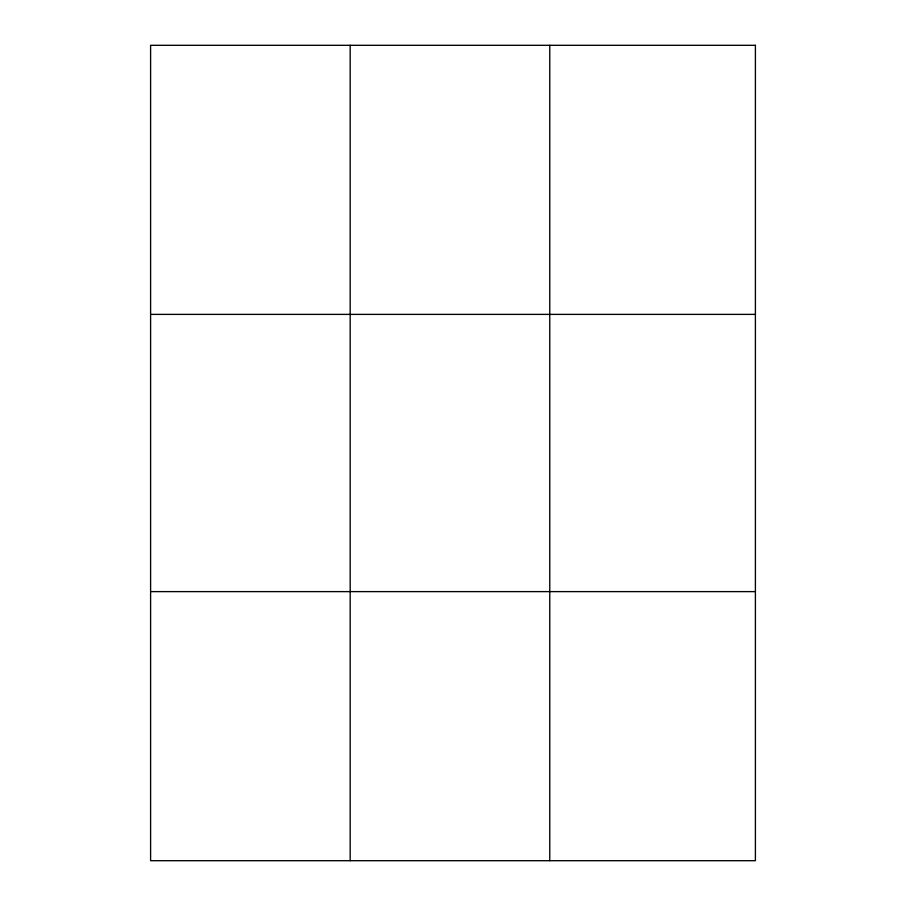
<?xml version="1.0" encoding="UTF-8"?>
<svg xmlns="http://www.w3.org/2000/svg" width="906" height="906" viewBox="0 0 906 906"><rect width="100%" height="100%" fill="white"/><g stroke="black" fill="none" stroke-linecap="round" stroke-linejoin="round"><path stroke-width="1.36" d="M350.18 860.7L350.18 45.3M549.761 860.7L549.761 45.3M150.6 314.382L755.4 314.382M150.6 591.618L755.4 591.618M755.4 45.3L150.6 45.3L150.6 860.7L755.4 860.7L755.4 45.3"/></g></svg>
